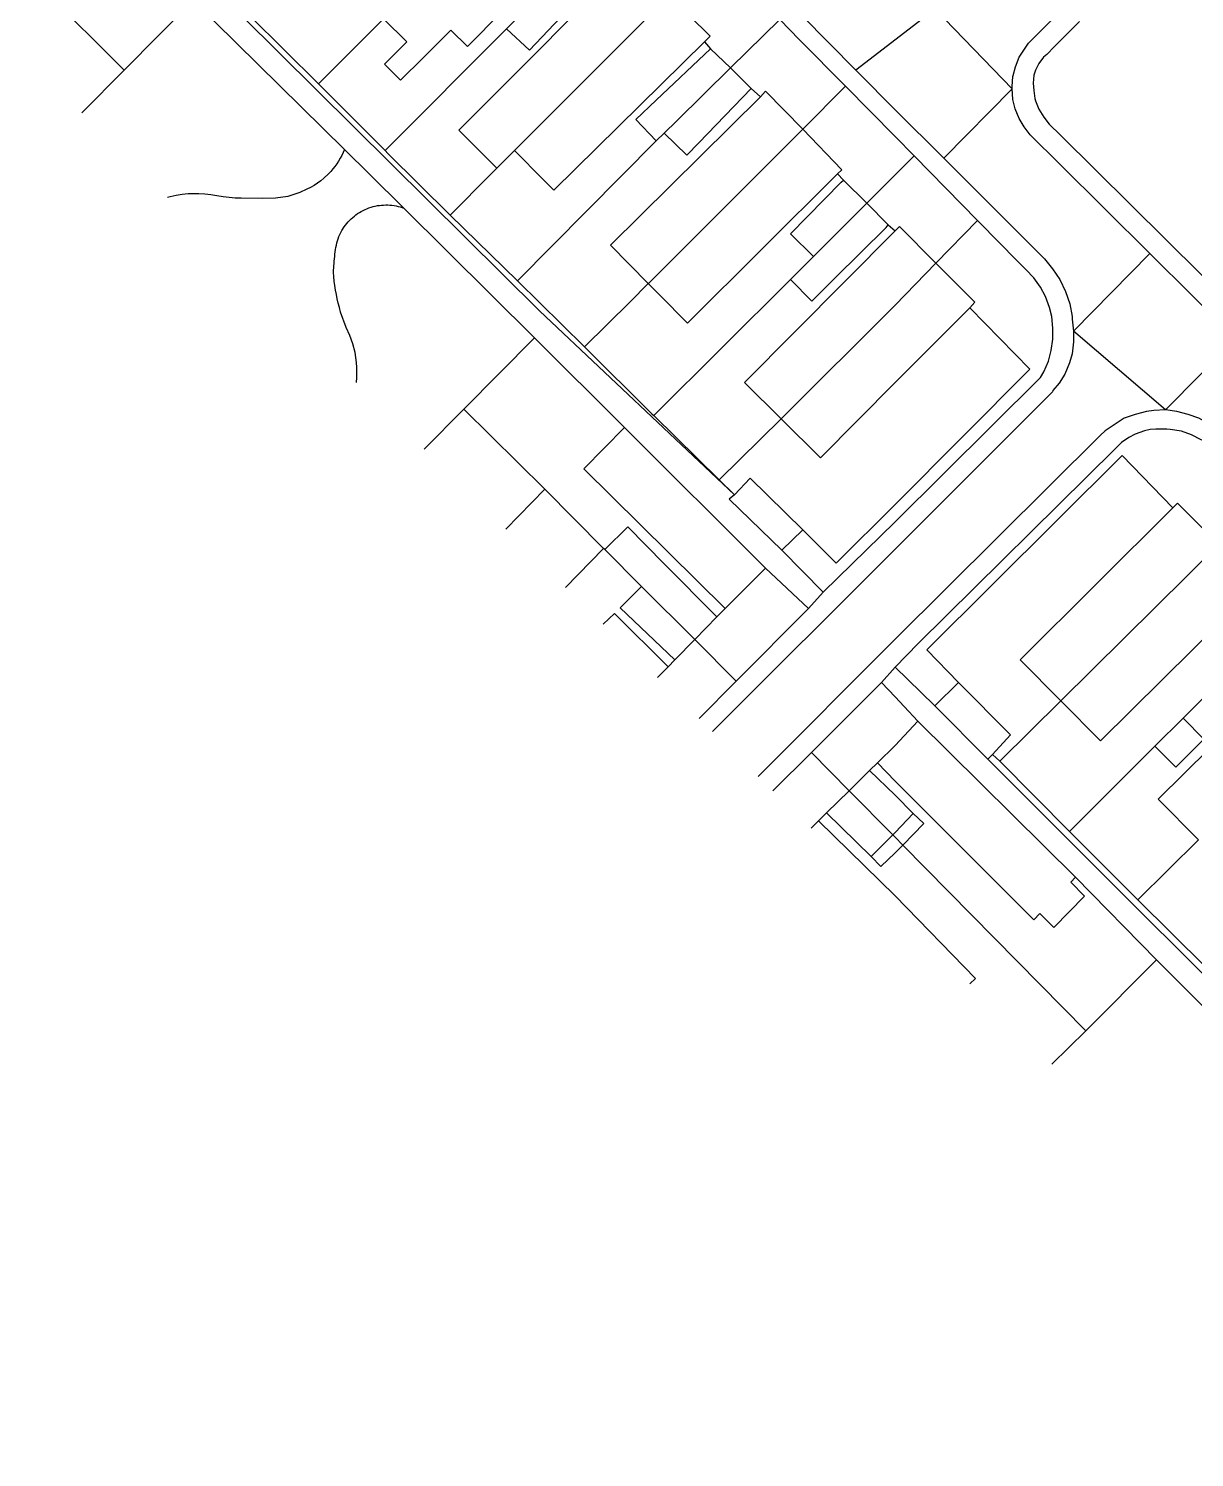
# Model space of a CAD drawing. Header units: millimetres. Extents: x 111502 to 977541, y 8702 to 1044108.
# Drawn here: x 972641.6 to 972744.6, y 471508.4 to 471634.6 of the extents above; entities that cross this region are included whole.
import ezdxf

# ---------------------------------------------------------------- set-up
doc = ezdxf.new("R2010")
doc.units = ezdxf.units.MM
doc.header["$LTSCALE"] = 0.25
doc.layers.add('X HVSS Site Background', color=8, linetype='Continuous')

# ---------------------------------------------------------------- blocks, each defined once
blk = doc.blocks.new('OS MAP')
at = {"layer": 'X HVSS Site Background'}
for points in [[(486510.35, 236170.7), (486510.35, 236170.9), (486510.4, 236171.8), (486510.43, 236171.89), (486510.65, 236172.65), (486510.95, 236173.5), (486511.45, 236174.2), (486511.8, 236174.75), (486514.24, 236177.2), (486543.86, 236206.86)], [(486423.45, 236195.75), (486435.75, 236183.65), (486468.6, 236151.1), (486485.8, 236134.85)], [(486475.16, 236194.04), (486496.54, 236172.36)], [(486454.8, 236176.9), (486456.87, 236174.86), (486454.89, 236172.89), (486456.31, 236171.47), (486458.3, 236173.45), (486460.76, 236175.9), (486462.21, 236174.45), (486465.3, 236177.53), (486463.85, 236178.98), (486471.5, 236186.6)], [(486476.25, 236181.9), (486463.05, 236168.65), (486461.46, 236167.05), (486464.82, 236163.7)], [(486424.85, 236179.4), (486431.9, 236172.35)], [(486465.67, 236176.01), (486469.1, 236179.45)], [(486480.05, 236178.95), (486466.38, 236165.27)], [(486483.15, 236174.85), (486483.65, 236175.35), (486480.05, 236178.95)], [(486431.9, 236172.35), (486438, 236178.5)], [(486451.37, 236165.34), (486438, 236178.5)], [(486471, 236177.6), (486467.7, 236174.12), (486465.67, 236176.01)], [(486503.55, 236177.75), (486496.54, 236172.36)], [(486503.55, 236177.75), (486510.35, 236170.7)], [(486443, 236177.15), (486449.05, 236171.15)], [(486449.05, 236171.15), (486454.8, 236176.9)], [(486465.67, 236176.01), (486454.95, 236165.25)], [(486485.45, 236172.55), (486489.82, 236176.82)], [(486489.82, 236176.82), (486491.55, 236175.05), (486495.63, 236170.93)], [(486516.29, 236176.65), (486514.1, 236174.46), (486513.4, 236173.75), (486513.1, 236173.5), (486512.7, 236172.95), (486512.4, 236172.35), (486512.25, 236171.9), (486512.2, 236171.2), (486512.25, 236170.55), (486512.35, 236169.85), (486512.4, 236169.65), (486512.7, 236168.9), (486513.15, 236168.2), (486513.6, 236167.6), (486514.61, 236166.6), (486536.35, 236145.1)], [(486483.15, 236174.85), (486469.85, 236161.75), (486468.95, 236162.67), (486468.94, 236162.66), (486466.38, 236165.27)], [(486483.15, 236174.85), (486483.7, 236174.25)], [(486478.9, 236169.7), (486483.7, 236174.25)], [(486483.7, 236174.25), (486485.45, 236172.55)], [(486428.16, 236168.58), (486431.9, 236172.35)], [(486479.6, 236166.79), (486480.71, 236167.89), (486485.45, 236172.55)], [(486485.45, 236172.55), (486487.3, 236170.75)], [(486496.54, 236172.36), (486496.71, 236172.18), (486500, 236168.85), (486504.3, 236164.57)], [(486449.05, 236171.15), (486454.95, 236165.25)], [(486488.1, 236170), (486474.85, 236156.9), (486478.2, 236153.5)], [(486478.9, 236169.7), (486477.1, 236168), (486478.9, 236166.1)], [(486482.65, 236165.95), (486487.3, 236170.75)], [(486487.3, 236170.75), (486488.1, 236170)], [(486491.85, 236167.15), (486488.55, 236170.5), (486488.1, 236170)], [(486491.85, 236167.15), (486495.63, 236170.93)], [(486495.63, 236170.93), (486500, 236166.5), (486501.68, 236164.78)], [(486510.35, 236170.7), (486504.3, 236164.57)], [(486522.52, 236156.15), (486514.57, 236164.05), (486511.95, 236166.65), (486511.4, 236167.35), (486510.95, 236168.1), (486510.6, 236168.95), (486510.41, 236169.77), (486510.4, 236169.8), (486510.35, 236170.7)], [(486466.65, 236153.75), (486478.9, 236166.1)], [(486491.85, 236167.15), (486478.21, 236153.51), (486478.2, 236153.5)], [(486478.9, 236166.1), (486479.6, 236166.79)], [(486479.6, 236166.79), (486481.59, 236164.86), (486482.65, 236165.95)], [(486494.9, 236163.2), (486495.3, 236163.55), (486491.85, 236167.15)], [(486451.37, 236165.34), (486451.25, 236165.08), (486451.12, 236164.82), (486450.98, 236164.57), (486450.84, 236164.33), (486450.68, 236164.09), (486450.51, 236163.86), (486450.33, 236163.63), (486450.14, 236163.41), (486449.95, 236163.2), (486449.54, 236162.81), (486449.26, 236162.58), (486448.97, 236162.37), (486448.67, 236162.18), (486448.36, 236162), (486448.04, 236161.83), (486447.42, 236161.54), (486446.36, 236161.21), (486445.25, 236161.06), (486444.11, 236161.02), (486442.24, 236161.04), (486441.7, 236161.05), (486441.16, 236161.1), (486440.63, 236161.17), (486440.09, 236161.25), (486439.56, 236161.33), (486439.02, 236161.39), (486438.49, 236161.44), (486437.54, 236161.42), (486437.01, 236161.36), (486436.49, 236161.27), (486435.97, 236161.17), (486435.73, 236161.11)], [(486456.61, 236160.16), (486453.6, 236163.15), (486451.37, 236165.34)], [(486454.95, 236165.25), (486455.2, 236165), (486460.7, 236159.55)], [(486466.38, 236165.27), (486466.36, 236165.24), (486464.82, 236163.7)], [(486501.68, 236164.78), (486500, 236163.1), (486497.5, 236160.6)], [(486501.68, 236164.78), (486507.28, 236159.08)], [(486464.82, 236163.7), (486464.3, 236163.18), (486460.7, 236159.55)], [(486504.3, 236164.57), (486513.2, 236155.7), (486513.9, 236154.8), (486514.55, 236153.85), (486515.05, 236152.8), (486515.45, 236151.7), (486515.65, 236150.6), (486515.65, 236150.35), (486515.75, 236149.3)], [(486478.2, 236153.5), (486479.19, 236152.5), (486481.65, 236150), (486494.9, 236163.2)], [(486490.75, 236157.9), (486495.25, 236162.45), (486495.45, 236162.65)], [(486494.9, 236163.2), (486495.45, 236162.65)], [(486495.45, 236162.65), (486497.5, 236160.6)], [(486452.42, 236144.75), (486452.42, 236144.76), (486452.45, 236145.21), (486452.46, 236145.65), (486452.44, 236146.1), (486452.41, 236146.54), (486452.29, 236147.41), (486452.1, 236148.17), (486451.82, 236148.91), (486451.5, 236149.63), (486451, 236150.99), (486450.91, 236151.38), (486450.81, 236151.77), (486450.72, 236152.15), (486450.64, 236152.54), (486450.56, 236152.93), (486450.5, 236153.32), (486450.45, 236153.72), (486450.42, 236154.11), (486450.4, 236154.5), (486450.42, 236155.08), (486450.44, 236155.28), (486450.45, 236155.49), (486450.47, 236155.69), (486450.49, 236155.89), (486450.51, 236156.09), (486450.54, 236156.3), (486450.57, 236156.5), (486450.6, 236156.7), (486450.64, 236156.89), (486450.69, 236157.09), (486450.74, 236157.28), (486450.8, 236157.47), (486450.87, 236157.66), (486450.94, 236157.84), (486451.03, 236158.02), (486451.12, 236158.19), (486451.33, 236158.52), (486451.44, 236158.67), (486451.56, 236158.81), (486451.68, 236158.95), (486451.81, 236159.08), (486451.95, 236159.21), (486452.08, 236159.34), (486452.23, 236159.46), (486452.37, 236159.57), (486452.52, 236159.68), (486452.68, 236159.78), (486452.84, 236159.88), (486453, 236159.96), (486453.17, 236160.05), (486453.34, 236160.12), (486453.51, 236160.19), (486453.72, 236160.26), (486453.9, 236160.31), (486454.08, 236160.35), (486454.26, 236160.39), (486454.44, 236160.41), (486454.63, 236160.43), (486454.81, 236160.44), (486455, 236160.45), (486455.18, 236160.45), (486455.37, 236160.43), (486455.55, 236160.42), (486455.74, 236160.39), (486455.92, 236160.36), (486456.1, 236160.32), (486456.28, 236160.27), (486456.61, 236160.16)], [(486468.15, 236148.7), (486456.61, 236160.16)], [(486492.8, 236155.9), (486497.5, 236160.6)], [(486497.5, 236160.6), (486499.4, 236158.7)], [(486460.7, 236159.55), (486466.65, 236153.75)], [(486493.65, 236126.25), (486500, 236132.45), (486512.85, 236145.2), (486513.15, 236145.7), (486513.55, 236146.65), (486513.8, 236147.6), (486513.95, 236148.6), (486513.95, 236149.55), (486513.85, 236150.6), (486513.65, 236151.4), (486513.3, 236152.35), (486512.85, 236153.2), (486512.25, 236154), (486511.55, 236154.75), (486510.8, 236155.5), (486507.45, 236158.9), (486507.28, 236159.08)], [(486494.7, 236154), (486499.2, 236158.45), (486499.4, 236158.7)], [(486499.4, 236158.7), (486500, 236158.15)], [(486503.6, 236155.3), (486500.4, 236158.55), (486500, 236158.15)], [(486507.28, 236159.08), (486503.6, 236155.3)], [(486489.95, 236141.55), (486486.7, 236144.75), (486500, 236158.15)], [(486490.75, 236157.9), (486492.8, 236155.9)], [(486492.8, 236155.9), (486490.75, 236153.86)], [(486515.75, 236149.3), (486522.52, 236156.15)], [(486530.11, 236148.62), (486522.52, 236156.15)], [(486503.6, 236155.3), (486500, 236151.6), (486489.95, 236141.55)], [(486506.6, 236151.35), (486507.05, 236151.85), (486503.6, 236155.3)], [(486466.65, 236153.75), (486472.55, 236147.9)], [(486478.2, 236153.5), (486476.59, 236151.9), (486472.55, 236147.9)], [(486478.7, 236141.85), (486490.75, 236153.86)], [(486494.7, 236154), (486492.64, 236151.96), (486490.75, 236153.86)], [(486489.95, 236141.55), (486493.4, 236138.1), (486500, 236144.75), (486506.6, 236151.35)], [(486491.85, 236131.75), (486494.8, 236128.8), (486500, 236134), (486511.9, 236145.95), (486506.6, 236151.35)], [(486461.9, 236142.4), (486468.15, 236148.7)], [(486468.15, 236148.7), (486476.1, 236140.8)], [(486515.75, 236149.3), (486515.75, 236148.35), (486515.65, 236147.3), (486515.4, 236146.5), (486515, 236145.5), (486514.5, 236144.7), (486513.95, 236144.05), (486513.9, 236143.95), (486500, 236130.05), (486483.87, 236113.93)], [(486523.9, 236142.35), (486515.75, 236149.3)], [(486523.9, 236142.35), (486530.11, 236148.62)], [(486472.55, 236147.9), (486478.5, 236142), (486478.7, 236141.85)], [(486458.41, 236138.88), (486461.9, 236142.4)], [(486469.05, 236135.35), (486461.9, 236142.4)], [(486523.9, 236142.35), (486522.85, 236142.3), (486522.2, 236142.2), (486521.2, 236141.95), (486520.25, 236141.6), (486518.55, 236140.5), (486518.15, 236140.1), (486500, 236122.1), (486487.91, 236109.97)], [(486530.44, 236138.67), (486529.35, 236139.75), (486528.55, 236140.55), (486527.75, 236141.1), (486526.85, 236141.6), (486525.9, 236141.95), (486524.9, 236142.2), (486523.9, 236142.35)], [(486485, 236124.8), (486472.5, 236137.15), (486476.1, 236140.8)], [(486476.1, 236140.8), (486488.55, 236128.35)], [(486478.7, 236141.85), (486484.45, 236136.15)], [(486489.95, 236141.55), (486484.45, 236136.15)], [(486532.52, 236134.33), (486527.2, 236139.65), (486527.05, 236139.7), (486526.2, 236140.15), (486525.3, 236140.45), (486524.3, 236140.6), (486524, 236140.65), (486523.05, 236140.65), (486522.55, 236140.6), (486522.05, 236140.5), (486521.2, 236140.2), (486520.65, 236139.9), (486520, 236139.45), (486519.45, 236138.9), (486502.05, 236121.7), (486500, 236119.6)], [(486505.6, 236118.25), (486502.8, 236121.15), (486520.05, 236138.3), (486524.55, 236133.7)], [(486484.45, 236136.15), (486485.8, 236134.85)], [(486491.85, 236131.75), (486487.2, 236136.3), (486485.8, 236134.85)], [(486469.05, 236135.35), (486465.61, 236131.82)], [(486474.25, 236130.1), (486469.05, 236135.35)], [(486485.8, 236134.85), (486485.35, 236134.45), (486490, 236129.95)], [(486524.55, 236133.7), (486511.05, 236120.25), (486514.65, 236116.65)], [(486524.55, 236133.7), (486524.95, 236134.1), (486528.6, 236130.45)], [(486479.6, 236128.75), (486476.38, 236132), (486474.35, 236130)], [(486490, 236129.95), (486491.85, 236131.75)], [(486470.89, 236126.65), (486474.25, 236130.1)], [(486474.35, 236130), (486474.25, 236130.1)], [(486474.35, 236130), (486477.6, 236126.75)], [(486490, 236129.95), (486493.65, 236126.25)], [(486514.65, 236116.65), (486528.6, 236130.45)], [(486479.6, 236128.75), (486484.25, 236124.05)], [(486485, 236124.8), (486488.55, 236128.35)], [(486492.35, 236124.8), (486488.55, 236128.35)], [(486475.7, 236124.85), (486477.6, 236126.75)], [(486482.3, 236122.05), (486477.6, 236126.75)], [(486492.35, 236124.8), (486493.65, 236126.25)], [(486531.75, 236126.55), (486518.15, 236113.1), (486514.65, 236116.65)], [(486479.95, 236119.65), (486475.2, 236124.35), (486474.21, 236123.4)], [(486475.7, 236124.85), (486480.55, 236120.25)], [(486484.25, 236124.05), (486485, 236124.8)], [(486485.96, 236118.39), (486492.35, 236124.8)], [(486482.3, 236122.05), (486484.25, 236124.05)], [(486480.55, 236120.25), (486482.3, 236122.05)], [(486482.3, 236122.05), (486485.96, 236118.39)], [(486536.9, 236121.45), (486523.25, 236107.95), (486526.8, 236104.35)], [(486479, 236118.7), (486479.95, 236119.65)], [(486479.95, 236119.65), (486480.55, 236120.25)], [(486500, 236119.6), (486498.8, 236118.25)], [(486500, 236119.6), (486502.27, 236117.4), (486503.5, 236116.2)], [(486525.45, 236115.11), (486529.7, 236119.35)], [(486482.68, 236115.09), (486485.96, 236118.39)], [(486498.8, 236118.25), (486492.61, 236112.09)], [(486502, 236114.85), (486500.81, 236116.13), (486500, 236117), (486498.8, 236118.25)], [(486503.5, 236116.2), (486505.6, 236118.25)], [(486505.6, 236118.25), (486510.2, 236113.65), (486508.6, 236111.9)], [(486503.5, 236116.2), (486508.2, 236111.5)], [(486509.25, 236111.3), (486514.65, 236116.65)], [(486498.45, 236111.15), (486500, 236112.7), (486502, 236114.85)], [(486502, 236114.85), (486515.95, 236101.05)], [(486525.45, 236115.11), (486527.29, 236113.26), (486524.8, 236110.77), (486522.95, 236112.63)], [(486522.95, 236112.63), (486525.45, 236115.11)], [(486492.61, 236112.09), (486489.2, 236108.7)], [(486492.61, 236112.09), (486495.95, 236108.7)], [(486508.6, 236111.9), (486508.2, 236111.5)], [(486509.25, 236111.3), (486508.6, 236111.9)], [(486515.4, 236105.1), (486522.95, 236112.63)], [(486497.75, 236110.5), (486495.95, 236108.7)], [(486498.45, 236111.15), (486497.75, 236110.5)], [(486501.6, 236106.7), (486500, 236108.3), (486497.75, 236110.5)], [(486515.95, 236101.05), (486515.52, 236100.61), (486516.75, 236099.39), (486514.03, 236096.63), (486512.79, 236097.85), (486512.25, 236097.3), (486500, 236109.55), (486498.45, 236111.15)], [(486508.2, 236111.5), (486569.95, 236049.8)], [(486515.4, 236105.1), (486509.25, 236111.3)], [(486495.95, 236108.7), (486493.95, 236106.75)], [(486495.95, 236108.7), (486499.8, 236104.8)], [(486493.95, 236106.75), (486493.25, 236106.05)], [(486493.95, 236106.75), (486497.9, 236102.9)], [(486501.6, 236106.7), (486500, 236105), (486499.8, 236104.8)], [(486500.7, 236103.9), (486502.55, 236105.8), (486501.6, 236106.7)], [(486493.25, 236106.05), (486492.59, 236105.38)], [(486493.25, 236106.05), (486500, 236099.4), (486507.1, 236092.1), (486506.62, 236091.63)], [(486499.8, 236104.8), (486497.9, 236102.9)], [(486500.7, 236103.9), (486500, 236104.6), (486499.8, 236104.8)], [(486521.45, 236099.05), (486515.4, 236105.1)], [(486521.45, 236099.05), (486526.8, 236104.35)], [(486497.9, 236102.9), (486498.75, 236102), (486500, 236103.2), (486500.7, 236103.9)], [(486516.85, 236087.5), (486500.7, 236103.9)], [(486515.95, 236101.05), (486523.1, 236093.75)], [(486527.45, 236093.1), (486521.45, 236099.05)], [(486523.1, 236093.75), (486516.85, 236087.5)], [(486523.1, 236093.75), (486553.25, 236063.55)], [(486516.85, 236087.5), (486513.85, 236084.55)]]:
    blk.add_lwpolyline(points, dxfattribs=at)

msp = doc.modelspace()

# ---------------------------------------------------------------- block references
at = {"lineweight": 0}
msp.add_blockref('OS MAP', (486218.2, 235458.61), dxfattribs=at)

doc.saveas('drawing.dxf')
